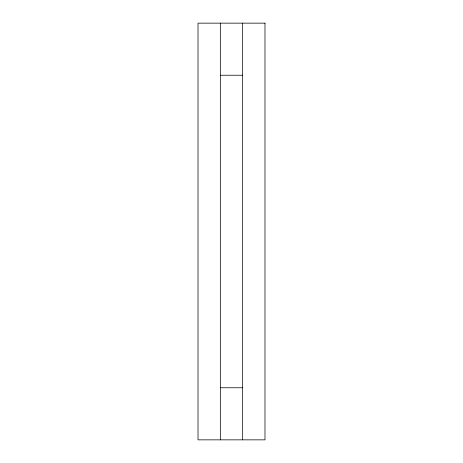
<?xml version="1.0" encoding="UTF-8"?>
<svg xmlns="http://www.w3.org/2000/svg" width="463" height="463" viewBox="0 0 463 463"><rect width="100%" height="100%" fill="white"/><g stroke="black" fill="none" stroke-linecap="round" stroke-linejoin="round"><path stroke-width="0.69" d="M220.336 75.237L242.664 75.237M220.336 387.762L242.664 387.762M242.664 23.15L242.664 439.85M220.336 23.15L220.336 439.85M264.986 23.15L198.014 23.15L198.014 439.85L264.986 439.85L264.986 23.15"/></g></svg>
